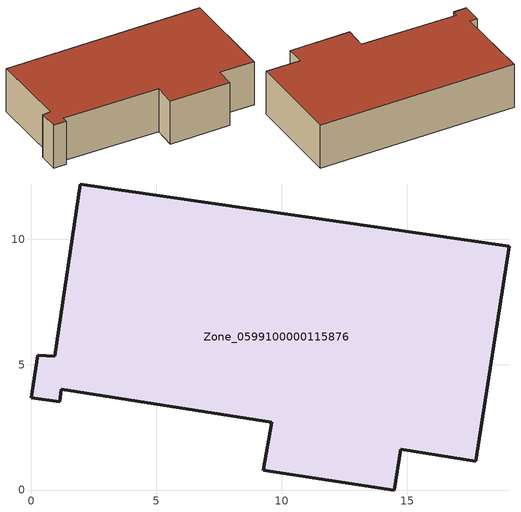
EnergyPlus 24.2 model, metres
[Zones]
Zone_0599100000115876
 floor ground (C_G): 1.14,3.53 0,3.67 0.26,5.37 0.95,5.33 1.96,12.21 19.08,9.73 17.75,1.16 14.75,1.62 14.49,0 9.25,0.78 9.6,2.7 1.21,4.02 z0
 wall outside (C_F): 0.95,5.33 0.26,5.37 0,3.67 1.14,3.53 1.21,4.02 9.6,2.7 9.25,0.78 14.49,0 14.75,1.62 17.75,1.16 19.08,9.73 1.96,12.21 0.95,5.33 z0:3.99
 roof outside (C_R): 19.08,9.73 1.96,12.21 0.95,5.33 0.26,5.37 0,3.67 1.14,3.53 1.21,4.02 9.6,2.7 9.25,0.78 14.49,0 14.75,1.62 17.75,1.16 z3.99
[BUILDING]
Pand.0599100000115876: North Axis=0; Terrain=City; Loads Convergence Tolerance Value=0.04; Temperature Convergence Tolerance Value=0.4; Solar Distribution=FullExterior; Maximum Number of Warmup Days=25; Minimum Number of Warmup Days=1
[Site:Location]
Rotterdam.The.Hague.AP_ZH_NLD Design_Conditions: Latitude=51.96; Longitude=4.45; Time Zone=1; Elevation=-4.5
[SITE:GROUNDTEMPERATURE:BUILDINGSURFACE]
18, 18, 18, 18, 18, 18, 18, 18, 18, 18, 18, 18
[MATERIAL] Thermal Absorptance=0.9; Solar Absorptance=0.7; Visible Absorptance=0.7
Name | Roughness | Thickness | Conductivity | Density | Specific Heat
G.D.1965 | MediumSmooth | 0.15 | 1 | 540 | 1210
F.D.1965 | Rough | 0.3 | 0.857143 | 1920 | 840
R.D.1965 | MediumRough | 0.2 | 0.08 | 1500 | 1000
[CONSTRUCTION]
C_G: G.D.1965
C_F: F.D.1965
C_R: R.D.1965
[ZONE]
Zone_0599100000115876: Type=1; Multiplier=1; Ceiling Height=Autocalculate; Volume=Autocalculate; Floor Area=autocalculate; Part of Total Floor Area=Yes
[ZONEINFILTRATION:DESIGNFLOWRATE]
Infil_Zone_0599100000115876: Zone or ZoneList or Space or SpaceList=Zone_0599100000115876; Schedule=AlwaysOn; Design Flow Rate Calculation Method=Flow/Area; Flow Rate per Floor Area=0.0042; Constant Term Coefficient=1; Temperature Term Coefficient=0; Velocity Term Coefficient=0; Velocity Squared Term Coefficient=0
[HVACTEMPLATE:ZONE:IDEALLOADSAIRSYSTEM]
Zone_0599100000115876: Maximum Heating Supply Air Temperature=50; Minimum Cooling Supply Air Temperature=13; Maximum Heating Supply Air Humidity Ratio=0.0156; Minimum Cooling Supply Air Humidity Ratio=0.0077; Heating Limit=NoLimit; Cooling Limit=NoLimit; Dehumidification Control Type=ConstantSensibleHeatRatio; Cooling Sensible Heat Ratio=0.7; Dehumidification Setpoint=60; Humidification Control Type=None; Humidification Setpoint=30; Outdoor Air Method=None; Outdoor Air Flow Rate per Person=0.00944; Outdoor Air Flow Rate per Zone Floor Area=0; Outdoor Air Flow Rate per Zone=0; Demand Controlled Ventilation Type=None; Outdoor Air Economizer Type=NoEconomizer; Heat Recovery Type=None; Sensible Heat Recovery Effectiveness=0.7; Latent Heat Recovery Effectiveness=0.65
[ZONECONTROL:THERMOSTAT]
ThermostatControl_Zone_0599100000115876: Zone or ZoneList=Zone_0599100000115876; Control Type Schedule=DualSetpointControlType; Control 1=Thermostat_Zone_0599100000115876; Temperature Difference Between Cutout And Setpoint=0
[THERMOSTATSETPOINT:DUALSETPOINT]
Thermostat_Zone_0599100000115876: Heating Setpoint Temperature Schedule=HeatingSetpoint_Zone_0599100000115876; Cooling Setpoint Temperature Schedule=CoolingSetpoint_Zone_0599100000115876
[SCHEDULE:COMPACT]
HeatingSetpoint_Zone_0599100000115876: Through: 12/31, For: AllDays, Until: 24:00, 21
CoolingSetpoint_Zone_0599100000115876: Through: 12/31, For: AllDays, Until: 24:00, 24
DualSetpointControlType: Through: 12/31, For: AllDays, Until: 24:00, 4
AlwaysOn: Through: 12/31, For: AllDays, Until: 24:00, 1
